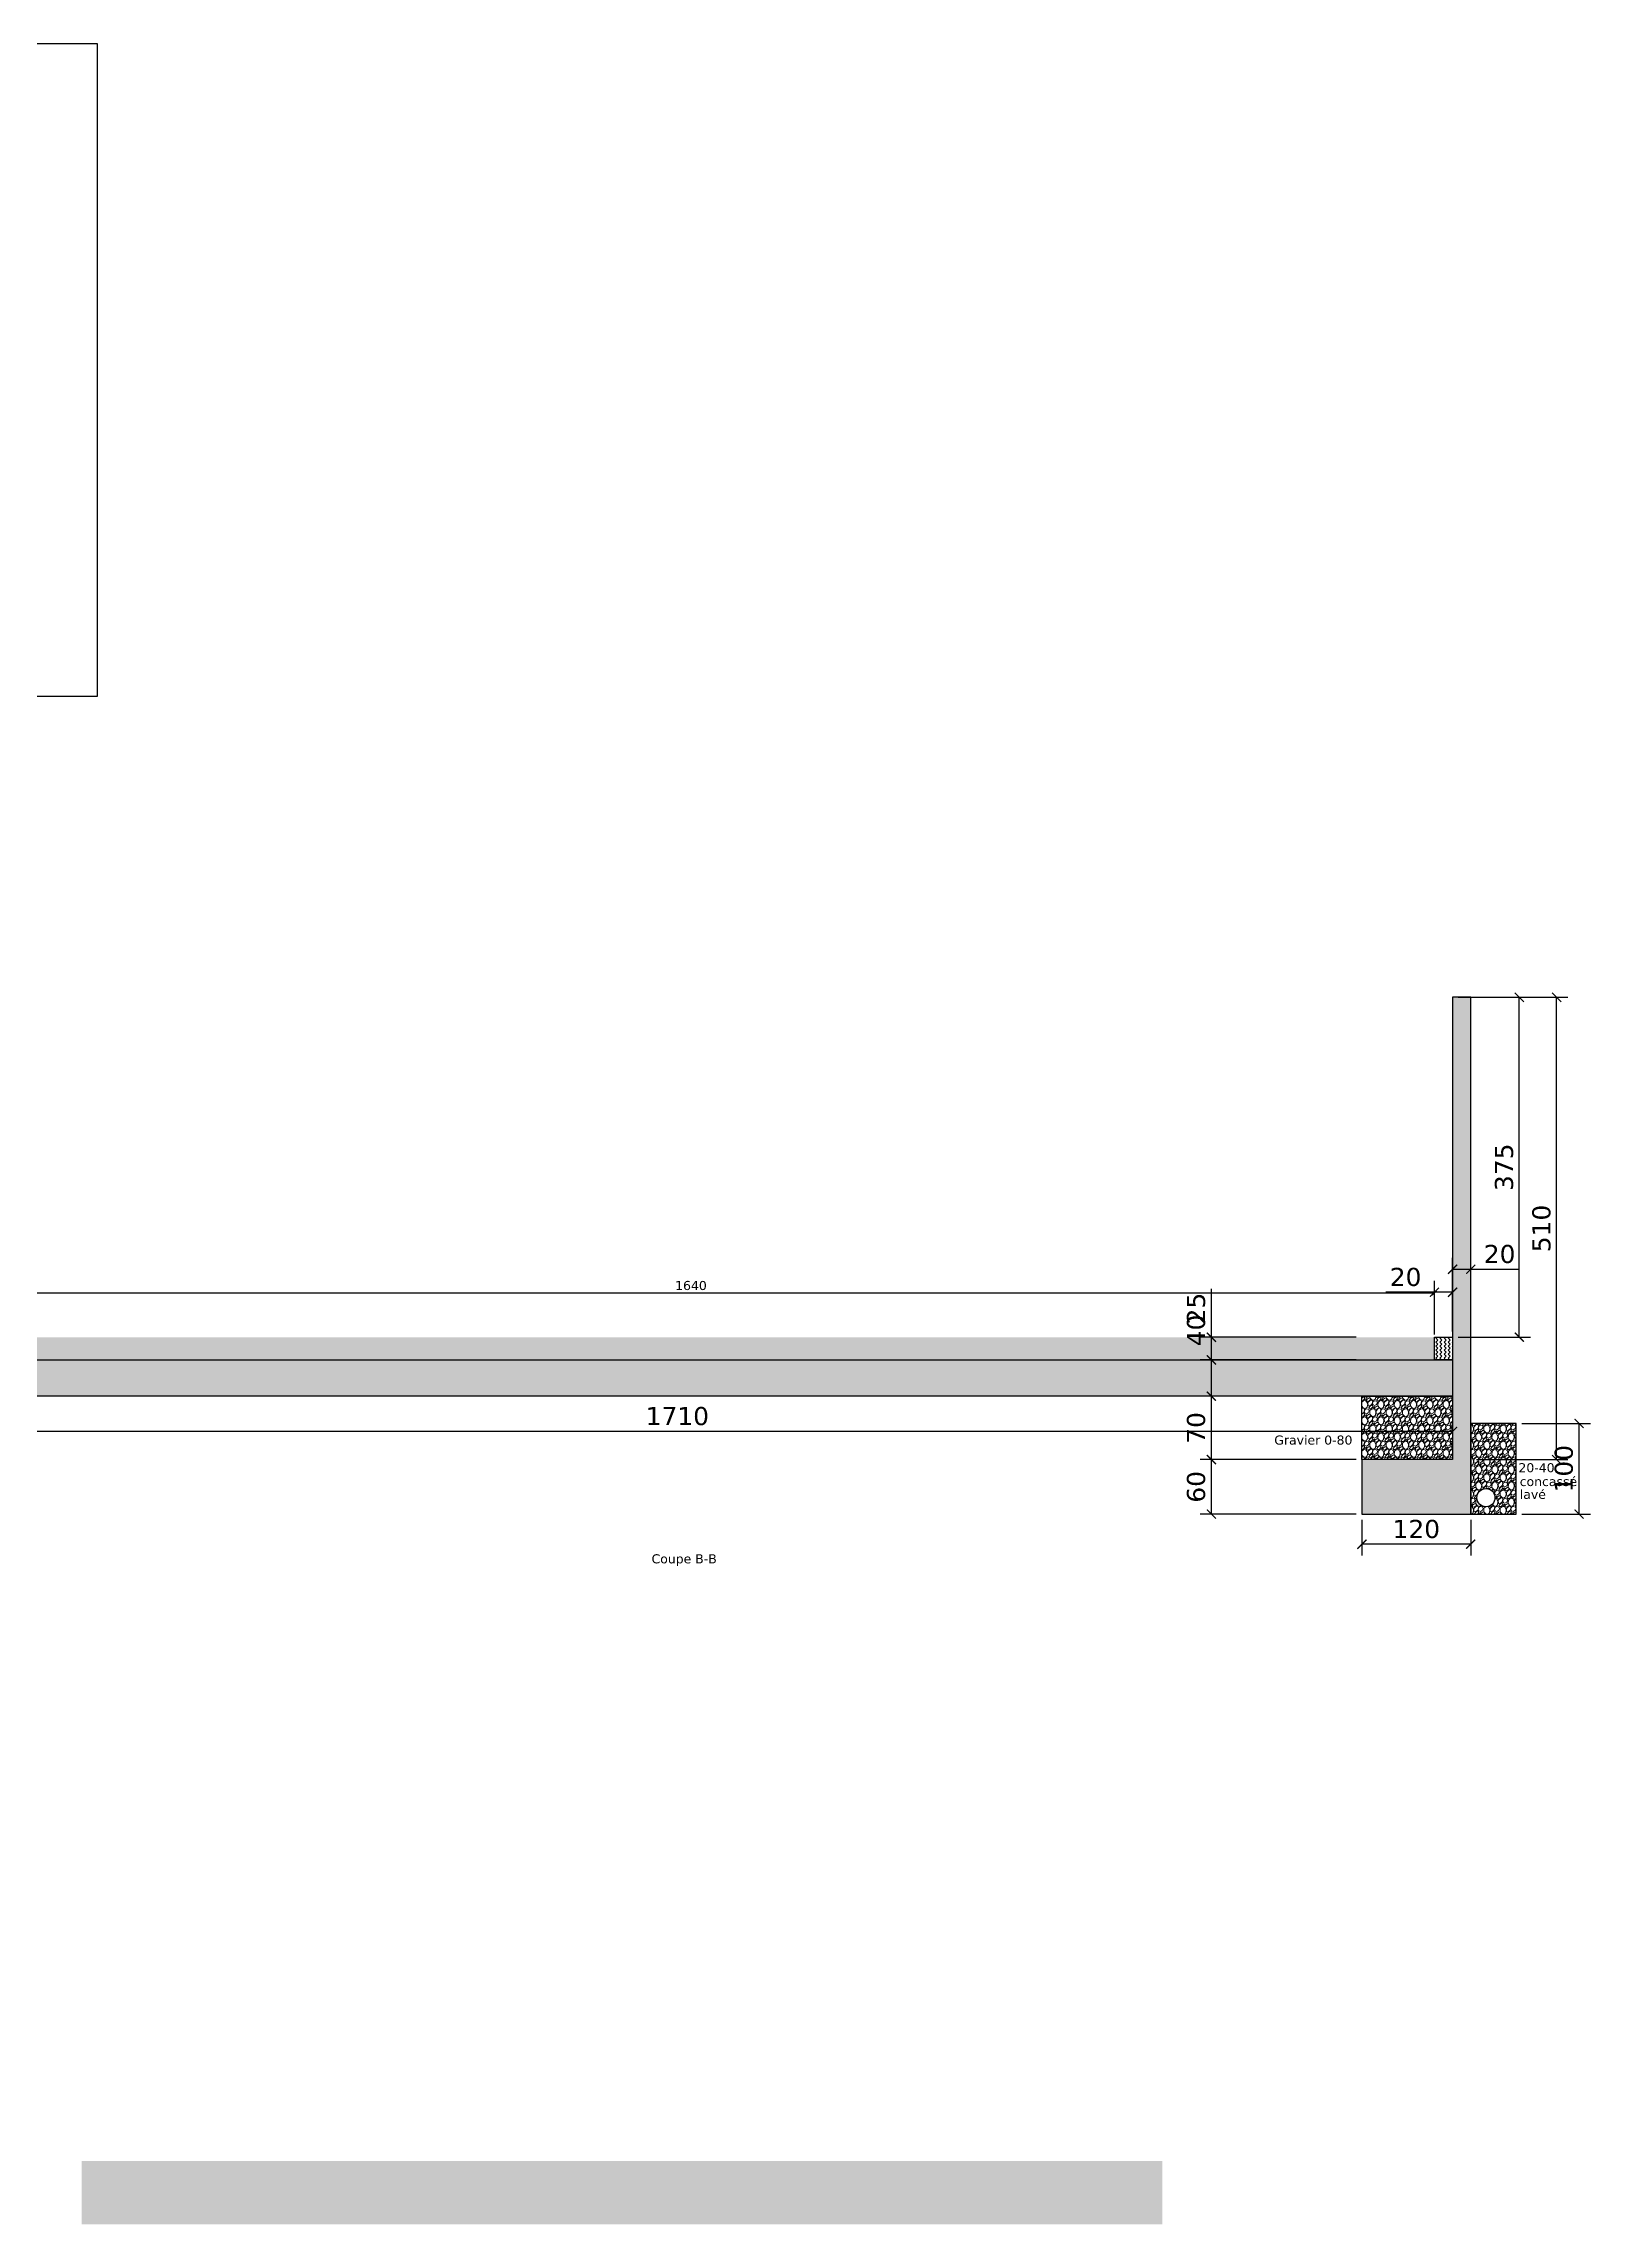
# Model space of a CAD drawing. Header units: centimetres. Extents: x -262314 to 1497847, y -126598 to 219599.
# Drawn here: x 77994 to 95054, y -74435 to -50380 of the extents above; entities that cross this region are included whole.
import ezdxf

# ---------------------------------------------------------------- set-up
doc = ezdxf.new("R2010")
doc.units = ezdxf.units.CM
doc.header["$PDMODE"] = 34
doc.header["$PDSIZE"] = 100
for name, color, linetype in [('Dimensions', 6, 'Continuous'), ('Gravier', 120, 'Continuous'), ('Isolant pourtour radier', 36, 'Continuous'), ('Misapor', 4, 'Continuous'), ('Mur de soutenement-fondations', 242, 'Continuous'), ('Title Block', 250, 'Continuous')]:
    doc.layers.add(name, color=color, linetype=linetype)
doc.layers.add('hatches', color=253, linetype='Continuous', lineweight=5)
doc.styles.add('Seb', font='Verdana.ttf')
doc.dimstyles.new('d', dxfattribs={"dimtxt": 1, "dimasz": 1, "dimexe": 1.25, "dimexo": 0.625, "dimtad": 1, "dimdec": 1, "dimlfac": 0.1, "dimtxsty": 'Seb', "dimblk": 'ARCHTICK', "dimblk1": 'ARCHTICK', "dimblk2": 'ARCHTICK', "dimcen": 2.5, "dimclrd": 256, "dimclre": 256, "dimadec": 0, "dimazin": 0, "dimtfac": 1, "dimtdec": 1, "dimtmove": 0, "dimatfit": 3, "dimldrblk": 'ARCHTICK', "dimfxl": 1, "dimlwd": -1, "dimlwe": -1, "dimarcsym": 0})
pattern_1 = [(95, (0, 1768.68), (140.09465, 117.55338), [19.05, -209.55]), (40, (0, 1768.68), (-160.01845, 110.17673), [15.24, -167.64058]), (145.45144, (11.67, 1778.47), (-19.9238, 227.7301), [16.19, -178.09024]), (91.1842, (-35.92, 1804.6), (221.41024, 161.9534), [28.575, -314.325]), (141.63556, (-17.47, 1818.1), (-7.0866, 342.82676), [24.285, -267.1356]), (36.18415, (-35.92, 1804.6), (-7.0866, 342.82676), [22.86, -251.4597]), (66, (-8.98, 1813.58), (179.51998, 34.89515), [19.05, -209.55]), (11, (-8.98, 1813.58), (-86.53993, 173.9412), [15.24, -167.64]), (116.45145, (5.98, 1816.49), (92.98005, 208.83634), [16.19, -178.08994]), (82.5, (0, 1768.68), (-57.60547, 61.973414), [0, -165.608, 0, -170.18, 0, -168.275]), (52.5, (0, 1768.68), (-23.58973, 118.087), [0, -97.028, 0, -161.798, 0, -64.135]), (12.5, (-40.05, 1728.63), (99.927863, 91.826196), [0, -63.5, 0, -198.12, 0, -262.89]), (2.5, (-58.01, 1710.67), (86.7639, 122.72239), [0, -82.55, 0, -131.572, 0, -186.69])]

# ---------------------------------------------------------------- blocks, each defined once
blk = doc.blocks.new('_ArchTick')
at = {"color": 0, "linetype": 'ByBlock', "const_width": 0.15}
blk.add_lwpolyline([(-0.5, -0.5), (0.5, 0.5)], dxfattribs=at)
blk = doc.blocks.new('*D193')
at = {"layer": 'Defpoints', "color": 0, "transparency": 16777216}
for p in [(90874, -66000), (92534, -66000), (92534, -66600)]:
    blk.add_point(p, dxfattribs=at)
at = {"layer": 'Dimensions', "transparency": 16777216}
for p, q in [((92472, -66000), (90749, -66000)), ((90874, -66600), (90874, -66000)), ((92472, -66600), (90749, -66600))]:
    blk.add_line(p, q, dxfattribs=at)
at = {"layer": 'Dimensions', "transparency": 16777216, "xscale": 100, "yscale": 100, "zscale": 100}
for p, rotation in [((90874, -66000), 90), ((90874, -66600), 270)]:
    blk.add_blockref('_ArchTick', p, dxfattribs=dict(at, rotation=rotation))
at = {"layer": 'Dimensions', "color": 0, "transparency": 16777216, "insert": (90706, -66300), "char_height": 200, "attachment_point": 5, "rotation": 90, "style": 'Seb'}
blk.add_mtext('60', dxfattribs=at)
blk = doc.blocks.new('*D194')
at = {"layer": 'Defpoints', "color": 0, "transparency": 16777216}
for p in [(90874, -65300), (92534, -65300), (92534, -66000)]:
    blk.add_point(p, dxfattribs=at)
at = {"layer": 'Dimensions', "transparency": 16777216}
for p, q in [((92472, -65300), (90749, -65300)), ((90874, -66000), (90874, -65300)), ((92472, -66000), (90749, -66000))]:
    blk.add_line(p, q, dxfattribs=at)
at = {"layer": 'Dimensions', "transparency": 16777216, "xscale": 100, "yscale": 100, "zscale": 100}
for p, rotation in [((90874, -65300), 90), ((90874, -66000), 270)]:
    blk.add_blockref('_ArchTick', p, dxfattribs=dict(at, rotation=rotation))
at = {"layer": 'Dimensions', "color": 0, "transparency": 16777216, "insert": (90706, -65650), "char_height": 200, "attachment_point": 5, "rotation": 90, "style": 'Seb'}
blk.add_mtext('70', dxfattribs=at)
blk = doc.blocks.new('*D195')
at = {"layer": 'Defpoints', "color": 0, "transparency": 16777216}
for p in [(90874, -64900), (92534, -64900), (92534, -65300)]:
    blk.add_point(p, dxfattribs=at)
at = {"layer": 'Dimensions', "transparency": 16777216}
for p, q in [((90874, -64900), (90874, -64350)), ((92472, -64900), (90749, -64900)), ((90874, -65300), (90874, -64900)), ((92472, -65300), (90749, -65300))]:
    blk.add_line(p, q, dxfattribs=at)
at = {"layer": 'Dimensions', "transparency": 16777216, "xscale": 100, "yscale": 100, "zscale": 100}
for p, rotation in [((90874, -64900), 90), ((90874, -65300), 270)]:
    blk.add_blockref('_ArchTick', p, dxfattribs=dict(at, rotation=rotation))
at = {"layer": 'Dimensions', "color": 0, "transparency": 16777216, "insert": (90706, -64575), "char_height": 200, "attachment_point": 5, "rotation": 90, "style": 'Seb'}
blk.add_mtext('40', dxfattribs=at)
blk = doc.blocks.new('*D196')
at = {"layer": 'Defpoints', "color": 0, "transparency": 16777216}
for p in [(90874, -64650), (92534, -64650), (92534, -64900)]:
    blk.add_point(p, dxfattribs=at)
at = {"layer": 'Dimensions', "transparency": 16777216}
for p, q in [((90874, -64650), (90874, -64116)), ((92472, -64650), (90749, -64650)), ((90874, -64900), (90874, -64650)), ((92472, -64900), (90749, -64900))]:
    blk.add_line(p, q, dxfattribs=at)
at = {"layer": 'Dimensions', "transparency": 16777216, "xscale": 100, "yscale": 100, "zscale": 100}
for p, rotation in [((90874, -64650), 90), ((90874, -64900), 270)]:
    blk.add_blockref('_ArchTick', p, dxfattribs=dict(at, rotation=rotation))
at = {"layer": 'Dimensions', "color": 0, "transparency": 16777216, "insert": (90706, -64333), "char_height": 200, "attachment_point": 5, "rotation": 90, "style": 'Seb'}
blk.add_mtext('25', dxfattribs=at)
blk = doc.blocks.new('*D197')
at = {"layer": 'Defpoints', "color": 0, "transparency": 16777216}
for p in [(93734, -63900), (93534, -64650), (93734, -64650)]:
    blk.add_point(p, dxfattribs=at)
at = {"layer": 'Dimensions', "transparency": 16777216}
for p, q in [((93534, -64588), (93534, -63775)), ((93534, -63900), (93734, -63900)), ((93734, -64588), (93734, -63775)), ((93734, -63900), (94271, -63900))]:
    blk.add_line(p, q, dxfattribs=at)
at = {"layer": 'Dimensions', "transparency": 16777216, "xscale": 100, "yscale": 100, "zscale": 100, "rotation": 180}
blk.add_blockref('_ArchTick', (93534, -63900), dxfattribs=at)
at = {"layer": 'Dimensions', "transparency": 16777216, "xscale": 100, "yscale": 100, "zscale": 100}
blk.add_blockref('_ArchTick', (93734, -63900), dxfattribs=at)
at = {"layer": 'Dimensions', "color": 0, "transparency": 16777216, "insert": (94053, -63733), "char_height": 200, "attachment_point": 5, "style": 'Seb'}
blk.add_mtext('20', dxfattribs=at)
blk = doc.blocks.new('*D198')
at = {"layer": 'Defpoints', "color": 0, "transparency": 16777216}
for p in [(93334, -64153), (93334, -64650), (93534, -64650)]:
    blk.add_point(p, dxfattribs=at)
at = {"layer": 'Dimensions', "transparency": 16777216}
for p, q in [((93334, -64153), (92798, -64153)), ((93334, -64588), (93334, -64028)), ((93534, -64153), (93334, -64153)), ((93534, -64588), (93534, -64028))]:
    blk.add_line(p, q, dxfattribs=at)
at = {"layer": 'Dimensions', "transparency": 16777216, "xscale": 100, "yscale": 100, "zscale": 100, "rotation": 180}
blk.add_blockref('_ArchTick', (93334, -64153), dxfattribs=at)
at = {"layer": 'Dimensions', "transparency": 16777216, "xscale": 100, "yscale": 100, "zscale": 100}
blk.add_blockref('_ArchTick', (93534, -64153), dxfattribs=at)
at = {"layer": 'Dimensions', "color": 0, "transparency": 16777216, "insert": (93016, -63986), "char_height": 200, "attachment_point": 5, "style": 'Seb'}
blk.add_mtext('20', dxfattribs=at)
blk = doc.blocks.new('*D199')
at = {"layer": 'Defpoints', "color": 0, "transparency": 16777216}
for p in [(92534, -66600), (93734, -66600), (92534, -66933)]:
    blk.add_point(p, dxfattribs=at)
at = {"layer": 'Dimensions', "transparency": 16777216}
for p, q in [((92534, -66663), (92534, -67058)), ((93734, -66663), (93734, -67058)), ((93734, -66933), (92534, -66933))]:
    blk.add_line(p, q, dxfattribs=at)
at = {"layer": 'Dimensions', "transparency": 16777216, "xscale": 100, "yscale": 100, "zscale": 100, "rotation": 180}
blk.add_blockref('_ArchTick', (92534, -66933), dxfattribs=at)
at = {"layer": 'Dimensions', "transparency": 16777216, "xscale": 100, "yscale": 100, "zscale": 100}
blk.add_blockref('_ArchTick', (93734, -66933), dxfattribs=at)
at = {"layer": 'Dimensions', "color": 0, "transparency": 16777216, "insert": (93134, -66766), "char_height": 200, "attachment_point": 5, "style": 'Seb'}
blk.add_mtext('120', dxfattribs=at)
blk = doc.blocks.new('*D200')
at = {"layer": 'Defpoints', "color": 0, "transparency": 16777216}
for p in [(94234, -65600), (94929, -65600), (94234, -66600)]:
    blk.add_point(p, dxfattribs=at)
at = {"layer": 'Dimensions', "transparency": 16777216}
for p, q in [((94297, -65600), (95054, -65600)), ((94929, -66600), (94929, -65600)), ((94297, -66600), (95054, -66600))]:
    blk.add_line(p, q, dxfattribs=at)
at = {"layer": 'Dimensions', "transparency": 16777216, "xscale": 100, "yscale": 100, "zscale": 100}
for p, rotation in [((94929, -65600), 90), ((94929, -66600), 270)]:
    blk.add_blockref('_ArchTick', p, dxfattribs=dict(at, rotation=rotation))
at = {"layer": 'Dimensions', "color": 0, "transparency": 16777216, "insert": (94762, -66100), "char_height": 200, "attachment_point": 5, "rotation": 90, "style": 'Seb'}
blk.add_mtext('100', dxfattribs=at)
blk = doc.blocks.new('*D201')
at = {"layer": 'Defpoints', "color": 0, "transparency": 16777216}
for p in [(93734, -60900), (94682, -60900), (93734, -66000)]:
    blk.add_point(p, dxfattribs=at)
at = {"layer": 'Dimensions', "transparency": 16777216}
for p, q in [((93797, -60900), (94807, -60900)), ((94682, -66000), (94682, -60900)), ((93797, -66000), (94807, -66000))]:
    blk.add_line(p, q, dxfattribs=at)
at = {"layer": 'Dimensions', "transparency": 16777216, "xscale": 100, "yscale": 100, "zscale": 100}
for p, rotation in [((94682, -60900), 90), ((94682, -66000), 270)]:
    blk.add_blockref('_ArchTick', p, dxfattribs=dict(at, rotation=rotation))
at = {"layer": 'Dimensions', "color": 0, "transparency": 16777216, "insert": (94515, -63450), "char_height": 200, "attachment_point": 5, "rotation": 90, "style": 'Seb'}
blk.add_mtext('510', dxfattribs=at)
blk = doc.blocks.new('*D202')
at = {"layer": 'Defpoints', "color": 0, "transparency": 16777216}
for p in [(93534, -60900), (94270, -60900), (93534, -64650)]:
    blk.add_point(p, dxfattribs=at)
at = {"layer": 'Dimensions', "transparency": 16777216}
for p, q in [((93597, -60900), (94395, -60900)), ((94270, -64650), (94270, -60900)), ((93597, -64650), (94395, -64650))]:
    blk.add_line(p, q, dxfattribs=at)
at = {"layer": 'Dimensions', "transparency": 16777216, "xscale": 100, "yscale": 100, "zscale": 100}
for p, rotation in [((94270, -60900), 90), ((94270, -64650), 270)]:
    blk.add_blockref('_ArchTick', p, dxfattribs=dict(at, rotation=rotation))
at = {"layer": 'Dimensions', "color": 0, "transparency": 16777216, "insert": (94103, -62775), "char_height": 200, "attachment_point": 5, "rotation": 90, "style": 'Seb'}
blk.add_mtext('375', dxfattribs=at)
blk = doc.blocks.new('*D205')
at = {"layer": 'Defpoints', "color": 0, "transparency": 16777216}
for p in [(76434, -65300), (93534, -65300), (76434, -65689)]:
    blk.add_point(p, dxfattribs=at)
at = {"layer": 'Dimensions', "transparency": 16777216}
for p, q in [((76434, -65363), (76434, -65814)), ((93534, -65363), (93534, -65814)), ((93534, -65689), (76434, -65689))]:
    blk.add_line(p, q, dxfattribs=at)
at = {"layer": 'Dimensions', "transparency": 16777216, "xscale": 100, "yscale": 100, "zscale": 100, "rotation": 180}
blk.add_blockref('_ArchTick', (76434, -65689), dxfattribs=at)
at = {"layer": 'Dimensions', "transparency": 16777216, "xscale": 100, "yscale": 100, "zscale": 100}
blk.add_blockref('_ArchTick', (93534, -65689), dxfattribs=at)
at = {"layer": 'Dimensions', "color": 0, "transparency": 16777216, "insert": (84984, -65521), "char_height": 200, "attachment_point": 5, "style": 'Seb'}
blk.add_mtext('1710', dxfattribs=at)
blk = doc.blocks.new('*D206')
at = {"layer": 'Defpoints', "color": 0}
for p in [(76934, -64164), (76934, -64650), (93334, -64650)]:
    blk.add_point(p, dxfattribs=at)
at = {"layer": 'Dimensions'}
for p, q in [((76934, -64619), (76934, -64101)), ((93334, -64164), (76934, -64164)), ((93334, -64619), (93334, -64101))]:
    blk.add_line(p, q, dxfattribs=at)
at = {"layer": 'Dimensions', "xscale": 50, "yscale": 50, "zscale": 50, "rotation": 180}
blk.add_blockref('_ArchTick', (76934, -64164), dxfattribs=at)
at = {"layer": 'Dimensions', "xscale": 50, "yscale": 50, "zscale": 50}
blk.add_blockref('_ArchTick', (93334, -64164), dxfattribs=at)
at = {"layer": 'Dimensions', "color": 0, "insert": (85134, -64080), "char_height": 100, "attachment_point": 5, "style": 'Seb'}
blk.add_mtext('1640', dxfattribs=at)

msp = doc.modelspace()

# ---------------------------------------------------------------- hatches: boundary and pattern name
at = {"layer": 'hatches'}
h = msp.add_hatch(dxfattribs=at)
h.set_pattern_fill('AR-CONC', color=256, angle=45)
h.set_pattern_definition(pattern_1)
h.paths.add_polyline_path([(93534.5, -66000.08), (92534.5, -66000.08), (92534.5, -66600.08), (93734.5, -66600.08), (93734.5, -60900.08), (93534.5, -60900.08)])
h = msp.add_hatch(dxfattribs=at)
h.set_pattern_fill('AR-CONC', color=256, angle=45)
h.set_pattern_definition(pattern_1)
h.paths.add_polyline_path([(93334.5, -64900.08), (76934.5, -64900.08), (76934.5, -64650.08), (93334.5, -64650.08)])
h = msp.add_hatch(dxfattribs=at)
h.set_pattern_fill('ZIGZAG', color=256, scale=10, angle=45)
h.set_pattern_definition([(45, (0, 0), (4e-15, 44.901281), [31.75, -31.75]), (135, (22.45, 22.45), (-44.901281, 4e-15), [31.75, -31.75])])
h.paths.add_polyline_path([(93334.5, -64650.08), (93534.5, -64650.08), (93534.5, -64900.08), (93334.5, -64900.08)])
h = msp.add_hatch(dxfattribs=at)
h.set_pattern_fill('HONEY', color=256, scale=10, angle=45)
h.set_pattern_definition([(45, (0, 1768.68), (14.233136, 53.118785), [31.75, -63.5]), (165, (0, 1768.68), (-53.118785, -14.2331355), [31.75, -63.5]), (105, (0, 1768.68), (-38.8856496, 38.88565), [-63.5, 31.75])])
h.paths.add_polyline_path([(93534.5, -64900.08), (93534.5, -65300.08), (76434.5, -65300.08), (76434.5, -64900.08)])
h = msp.add_hatch(dxfattribs=at)
h.set_pattern_fill('GRAVEL', color=256, scale=5, angle=45)
h.paths.add_polyline_path([(93534.5, -65300.08), (93534.5, -66000.08), (92534.5, -66000.08), (92534.5, -65300.08)])
h = msp.add_hatch(dxfattribs=at)
h.set_pattern_fill('GRAVEL', color=256, scale=5, angle=45)
h.paths.add_polyline_path([(93801.91, -66419.42, 1), (94001.91, -66419.42, 1)], flags=16)
h.paths.add_polyline_path([(93734.5, -66600.08), (94234.5, -66600.08), (94234.5, -65600.09), (93734.5, -65600.09)])
h = msp.add_hatch(dxfattribs=at)
h.set_pattern_fill('GRAVEL', color=256, scale=5, angle=45)
h.paths.add_polyline_path([(90333.7, -73735.47), (78413.7, -73735.47), (78413.7, -74435.47), (90333.7, -74435.47)])
h = msp.add_hatch(dxfattribs=at)
h.set_pattern_fill('GRAVEL', color=256, scale=5, angle=45)
h.paths.add_polyline_path([(78413.7, -73735.47), (90333.7, -73735.47), (90333.7, -74435.47), (78413.7, -74435.47)])

# ---------------------------------------------------------------- linework, layer by layer
at = {"layer": 'Gravier'}
for points in [[(93534.5, -65300.08), (93534.5, -66000.08), (92534.5, -66000.08), (92534.5, -65300.08), (93534.5, -65300.08)], [(93734.5, -66600.08), (94234.5, -66600.08), (94234.5, -65600.09), (93734.5, -65600.09), (93734.5, -66600.08)]]:
    msp.add_lwpolyline(points, dxfattribs=at)
msp.add_circle((93901.91, -66419.42), 100, dxfattribs=at)
at = {"layer": 'Isolant pourtour radier'}
msp.add_lwpolyline([(93334.5, -64650.08), (93534.5, -64650.08), (93534.5, -64900.08), (93334.5, -64900.08), (93334.5, -64650.08)], dxfattribs=at)
at = {"layer": 'Misapor'}
msp.add_lwpolyline([(93534.5, -64900.08), (93534.5, -65300.08), (76434.5, -65300.08), (76434.5, -64900.08), (93534.5, -64900.08)], dxfattribs=at)
at = {"layer": 'Mur de soutenement-fondations'}
msp.add_lwpolyline([(77585.97, -50380.34), (78585.97, -50380.34), (78585.97, -57580.34), (54585.97, -57580.34), (54585.97, -52580.34), (55585.97, -52580.34)], dxfattribs=at)
msp.add_lwpolyline([(93534.5, -66000.08), (92534.5, -66000.08), (92534.5, -66600.08), (93734.5, -66600.08), (93734.5, -60900.08), (93534.5, -60900.08)], close=True, dxfattribs=at)

# ---------------------------------------------------------------- texts
at = {"layer": 'Title Block', "style": 'Seb'}
for s, p in [('Gravier 0-80', (91567.52, -65833.95)), ('20-40', (94260.42, -66138.89)), ('concassé', (94274.61, -66291.17)), ('lavé', (94275.62, -66432.59)), ('Coupe B-B', (84699.21, -67143.9))]:
    msp.add_text(s, height=100, dxfattribs=at).set_placement(p)

# ---------------------------------------------------------------- dimensions: what is measured, and where the dimension line sits
at = {"layer": 'Dimensions'}
for base, p1, p2, angle, picture, middle in [((94270.11, -60900.08), (93534.5, -64650.08), (93534.5, -60900.08), 90, '*D202', (94102.84, -62775.08)), ((94682.49, -60900.08), (93734.5, -66000.08), (93734.5, -60900.08), 90, '*D201', (94515.22, -63450.08)), ((93734.5, -63899.85), (93534.5, -64650.08), (93734.5, -64650.08), 180, '*D197', (94052.81, -63732.59)), ((93334.5, -64153.41), (93534.5, -64650.08), (93334.5, -64650.08), 180, '*D198', (93016.19, -63986.14)), ((76934.5, -64163.52), (93334.5, -64650.08), (76934.5, -64650.08), 180, '*D206', (85134.5, -64079.89)), ((90873.58, -64650.08), (92534.5, -64900.08), (92534.5, -64650.08), 90, '*D196', (90706.31, -64333.12)), ((90873.58, -64900.08), (92534.5, -65300.08), (92534.5, -64900.08), 90, '*D195', (90706.31, -64575.06)), ((76434.5, -65688.73), (93534.5, -65300.08), (76434.5, -65300.08), 180, '*D205', (84984.5, -65521.46)), ((90873.58, -65300.08), (92534.5, -66000.08), (92534.5, -65300.08), 90, '*D194', (90706.31, -65650.08)), ((94928.88, -65600.09), (94234.5, -66600.08), (94234.5, -65600.09), 90, '*D200', (94761.61, -66100.09)), ((90873.58, -66000.08), (92534.5, -66600.08), (92534.5, -66000.08), 90, '*D193', (90706.31, -66300.08)), ((92534.5, -66933.03), (93734.5, -66600.08), (92534.5, -66600.08), 180, '*D199', (93134.5, -66765.76))]:
    dim = msp.add_linear_dim(base=base, p1=p1, p2=p2, angle=angle, dimstyle='d', override={"dimtxt": 2}, dxfattribs=at)
    dim.commit()
    dim.dimension.update_dxf_attribs({"geometry": picture, "text_midpoint": middle})

doc.saveas('drawing.dxf')
